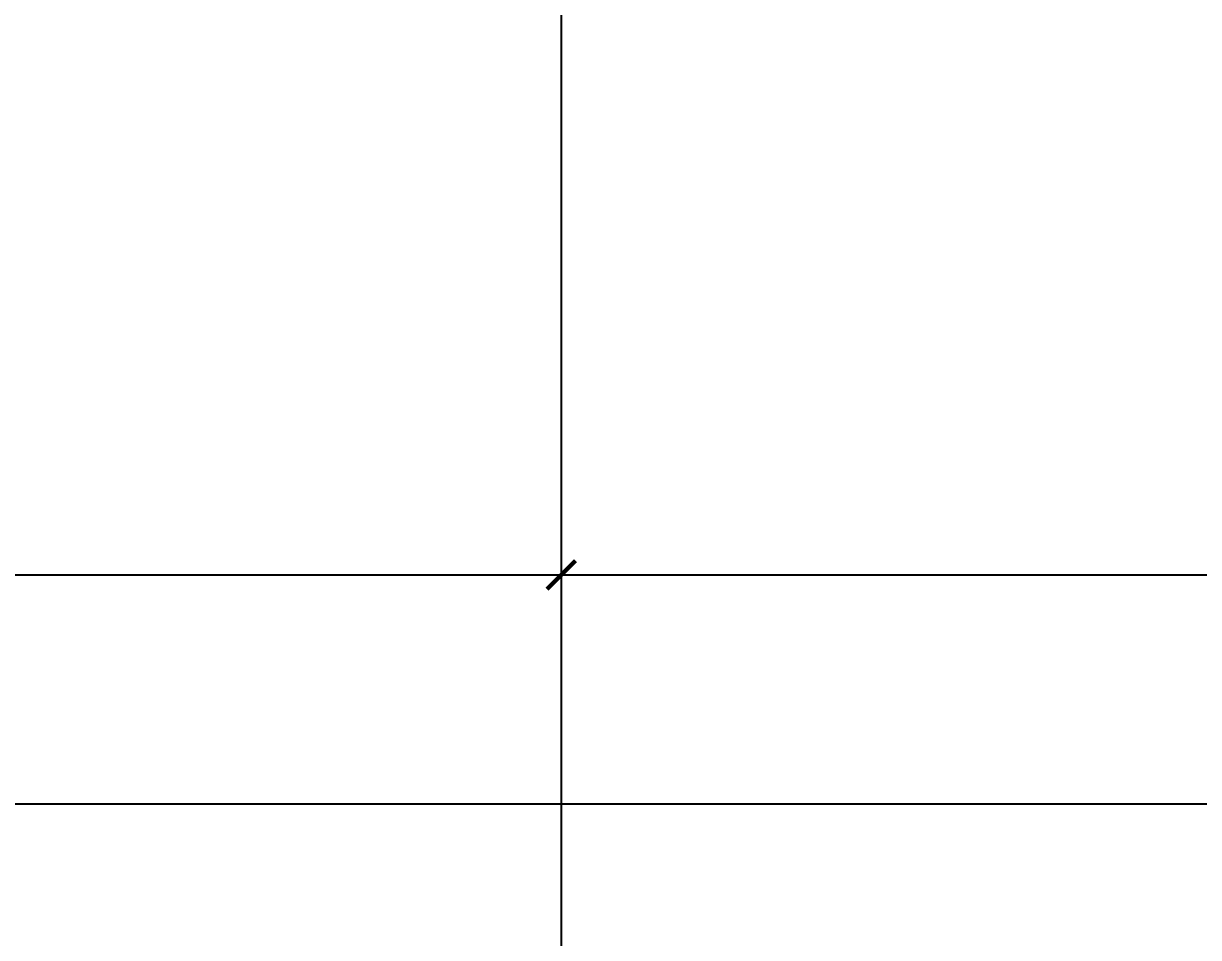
# Model space of a CAD drawing. Header units: millimetres. Extents: x 2680932 to 6187768, y 127588 to 383208.
# Drawn here: x 2890690 to 2894795, y 144244 to 147436 of the extents above; entities that cross this region are included whole.
import ezdxf

# ---------------------------------------------------------------- set-up
doc = ezdxf.new("R2010")
doc.units = ezdxf.units.MM
doc.header["$LTSCALE"] = 20
doc.layers.add('AXIS', color=3, linetype='Continuous')
doc.styles.add('_TCH_DIM_T3', font='SIMPLEX', dxfattribs={"width": 0.705882, "bigfont": 'GBCBIG'})
doc.dimstyles.new('_TCH_ARCH&&100', dxfattribs={"dimtxt": 297.5, "dimasz": 100, "dimexe": 250, "dimexo": 300, "dimgap": 126.25, "dimtad": 1, "dimdec": 0, "dimzin": 0, "dimdsep": 46, "dimtxsty": '_TCH_DIM_T3', "dimblk": 'ARCHTICK', "dimcen": 0.09, "dimclrt": 7, "dimazin": 2, "dimtfac": 1, "dimtdec": 0, "dimtix": 1, "dimtmove": 2, "dimatfit": 3, "dimfxl": 1, "dimtolj": 1, "dimtzin": 0, "dimarcsym": 0})

# ---------------------------------------------------------------- blocks, each defined once
blk = doc.blocks.new('_ArchTick')
at = {"color": 0, "linetype": 'ByBlock', "lineweight": -3, "const_width": 0.15}
blk.add_lwpolyline([(-0.5, -0.5), (0.5, 0.5)], dxfattribs=at)
blk = doc.blocks.new('*D93')
at = {"layer": 'AXIS', "color": 0, "lineweight": -2, "transparency": 16777216}
for p, q in [((2888018.6, 147709.9), (2888018.6, 145259.9)), ((2892568.6, 147709.9), (2892568.6, 145259.9)), ((2888018.6, 145509.9), (2892568.6, 145509.9))]:
    blk.add_line(p, q, dxfattribs=at)
at = {"layer": 'Defpoints', "color": 0, "lineweight": -3, "transparency": 16777216}
for p in [(2888018.6, 148009.9), (2892568.6, 148009.9), (2892568.6, 145509.9)]:
    blk.add_point(p, dxfattribs=at)
at = {"layer": 'AXIS', "color": 0, "lineweight": -2, "transparency": 16777216, "xscale": 100, "yscale": 100, "zscale": 100, "rotation": 180}
blk.add_blockref('_ArchTick', (2888018.6, 145509.9), dxfattribs=at)
at = {"layer": 'AXIS', "color": 0, "lineweight": -2, "transparency": 16777216, "xscale": 100, "yscale": 100, "zscale": 100}
blk.add_blockref('_ArchTick', (2892568.6, 145509.9), dxfattribs=at)
at = {"layer": 'AXIS', "color": 7, "transparency": 16777216, "insert": (2890293.6, 145784.9), "char_height": 297.5, "attachment_point": 5, "style": '_TCH_DIM_T3'}
blk.add_mtext('\\A1;4550', dxfattribs=at)
blk = doc.blocks.new('*D94')
at = {"layer": 'AXIS', "color": 0, "lineweight": -2, "transparency": 16777216}
for p, q in [((2892568.6, 147709.9), (2892568.6, 145259.9)), ((2900368.6, 147709.9), (2900368.6, 145259.9)), ((2892568.6, 145509.9), (2900368.6, 145509.9))]:
    blk.add_line(p, q, dxfattribs=at)
at = {"layer": 'Defpoints', "color": 0, "lineweight": -3, "transparency": 16777216}
for p in [(2892568.6, 148009.9), (2900368.6, 148009.9), (2900368.6, 145509.9)]:
    blk.add_point(p, dxfattribs=at)
at = {"layer": 'AXIS', "color": 0, "lineweight": -2, "transparency": 16777216, "xscale": 100, "yscale": 100, "zscale": 100, "rotation": 180}
blk.add_blockref('_ArchTick', (2892568.6, 145509.9), dxfattribs=at)
at = {"layer": 'AXIS', "color": 0, "lineweight": -2, "transparency": 16777216, "xscale": 100, "yscale": 100, "zscale": 100}
blk.add_blockref('_ArchTick', (2900368.6, 145509.9), dxfattribs=at)
at = {"layer": 'AXIS', "color": 7, "transparency": 16777216, "insert": (2896468.6, 145784.9), "char_height": 297.5, "attachment_point": 5, "style": '_TCH_DIM_T3'}
blk.add_mtext('\\A1;7800', dxfattribs=at)
blk = doc.blocks.new('*D100')
at = {"layer": 'AXIS', "color": 0, "lineweight": -2, "transparency": 16777216}
for p, q in [((2888018.6, 147709.9), (2888018.6, 144459.9)), ((2939368.6, 147709.9), (2939368.6, 144459.9)), ((2888018.6, 144709.9), (2939368.6, 144709.9))]:
    blk.add_line(p, q, dxfattribs=at)
at = {"layer": 'Defpoints', "color": 0, "lineweight": -3, "transparency": 16777216}
for p in [(2888018.6, 148009.9), (2939368.6, 148009.9), (2939368.6, 144709.9)]:
    blk.add_point(p, dxfattribs=at)
at = {"layer": 'AXIS', "color": 0, "lineweight": -2, "transparency": 16777216, "xscale": 100, "yscale": 100, "zscale": 100, "rotation": 180}
blk.add_blockref('_ArchTick', (2888018.6, 144709.9), dxfattribs=at)
at = {"layer": 'AXIS', "color": 0, "lineweight": -2, "transparency": 16777216, "xscale": 100, "yscale": 100, "zscale": 100}
blk.add_blockref('_ArchTick', (2939368.6, 144709.9), dxfattribs=at)
at = {"layer": 'AXIS', "color": 7, "transparency": 16777216, "insert": (2913693.6, 144984.9), "char_height": 297.5, "attachment_point": 5, "style": '_TCH_DIM_T3'}
blk.add_mtext('\\A1;51350', dxfattribs=at)

msp = doc.modelspace()

# ---------------------------------------------------------------- linework, layer by layer
at = {"layer": 'AXIS'}
msp.add_line((2892568.6, 148009.9), (2892568.6, 144009.9), dxfattribs=at)

# ---------------------------------------------------------------- dimensions: what is measured, and where the dimension line sits
for p1, p2, distance, picture, middle in [((2888018.6, 148009.9), (2892568.6, 148009.9), -2500, '*D93', (2890293.6, 145784.9)), ((2888018.6, 148009.9), (2939368.6, 148009.9), -3300, '*D100', (2913693.6, 144984.9)), ((2892568.6, 148009.9), (2900368.6, 148009.9), -2500, '*D94', (2896468.6, 145784.9))]:
    dim = msp.add_aligned_dim(p1=p1, p2=p2, distance=distance, dimstyle='_TCH_ARCH&&100', dxfattribs=at)
    dim.commit()
    dim.dimension.update_dxf_attribs({"geometry": picture, "text_midpoint": middle})

doc.saveas('drawing.dxf')
